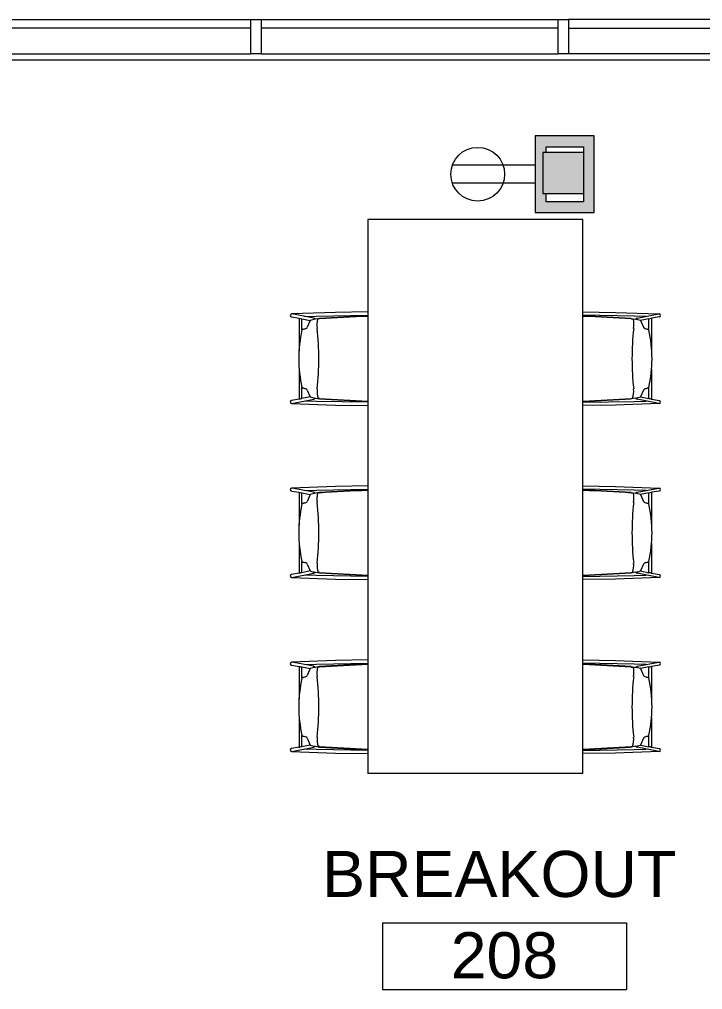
# Model space of a CAD drawing. Header units: inches. Extents: x 1 to 4284, y -575 to 745.
# Drawn here: x 2504.1 to 2637.4, y 495.5 to 685 of the extents above; entities that cross this region are included whole.
import ezdxf

# ---------------------------------------------------------------- set-up
doc = ezdxf.new("R2010")
doc.units = ezdxf.units.IN
doc.header["$MEASUREMENT"] = 0
for name, color, linetype, lineweight in [('8603 Westwood - 2nd Floor - suite 200 230_dwg', 8, 'Continuous', 9), ('A-ANNO-NOTE', 131, 'Continuous', 20), ('A-AREA-IDEN', 2, 'Continuous', 20), ('A-GLAZ-EXST', 7, 'Continuous', 9), ('A-GLAZ-SILL-EXST', 7, 'Continuous', 9), ('A-WALL-PATT', 111, 'Continuous', 13), ('I-FURN', 30, 'Continuous', 9), ('I-WALL', 2, 'Continuous', 13), ('Q-CASE', 31, 'Continuous', 9), ('S-COLS', 52, 'Continuous', 13)]:
    doc.layers.add(name, color=color, linetype=linetype, lineweight=lineweight)
doc.styles.add('Arial', font='arial.ttf', dxfattribs={"height": 9})

# ---------------------------------------------------------------- blocks, each defined once
blk = doc.blocks.new('8603 Westwood - 2nd Floor - suite 200 230_dwg-2280265-New Construction - Tel_Data_Elec Plan')
at = {"layer": 'A-GLAZ-EXST'}
for p, q in [((1060.63, 1258.26), (1002.63, 1258.26)), ((1120.63, 1258.26), (1062.63, 1258.26)), ((1122.63, 1258.26), (1180.63, 1258.26))]:
    blk.add_line(p, q, dxfattribs=at)
at = {"layer": 'A-GLAZ-EXST', "flags": 128}
for points in [[(1060.63, 1253.26), (1060.63, 1260), (1062.63, 1260), (1062.63, 1253.26)], [(1120.63, 1253.26), (1120.63, 1260), (1122.63, 1260), (1122.63, 1253.26)]]:
    blk.add_lwpolyline(points, close=True, dxfattribs=at)
at = {"layer": 'A-GLAZ-SILL-EXST'}
for p, q in [((1002.63, 1260), (1060.63, 1260)), ((1062.63, 1260), (1120.63, 1260)), ((1180.63, 1260), (1122.63, 1260)), ((1002.63, 1253.26), (1060.63, 1253.26)), ((1062.63, 1253.26), (1120.63, 1253.26)), ((1179.13, 1253.26), (1122.63, 1253.26)), ((1179.13, 1252), (563.13, 1252))]:
    blk.add_line(p, q, dxfattribs=at)
blk = doc.blocks.new('Concrete-Square-Column - 8 x 8-2324995-New Construction - Tel_Data_Elec Plan')
at = {"layer": 'S-COLS', "lineweight": 9}
blk.add_hatch(color=55, dxfattribs=at).paths.add_polyline_path([(-0.29, -4), (4, -4), (4, 4), (-4, 4), (-4, -4), (-2.9, -4)], flags=0)
at = {"layer": 'S-COLS', "color": 250, "lineweight": 20}
for p, q in [((4, 4), (-4, 4)), ((-4, 4), (-4, -4)), ((4, -4), (4, 4)), ((-4, -4), (4, -4))]:
    blk.add_line(p, q, dxfattribs=at)
blk = doc.blocks.new('Counter Top _No Backsplash_ - Standard Counter Top-2504998-New Construction - Tel_Data_Elec Plan')
at = {"layer": 'Q-CASE', "lineweight": 13}
for p, q in [((-47.26, 0), (-47.26, -42)), ((60.99, 0), (-47.26, 0)), ((60.99, 0), (60.99, -42)), ((-47.26, -42), (60.99, -42))]:
    blk.add_line(p, q, dxfattribs=at)
blk = doc.blocks.new('Seating - Stool - Bar Height - Steelcase Coalesse - Montara650 - Fully Upholstered-1846701-New Construction - Tel_Data_Elec Plan')
at = {"layer": 'I-FURN'}
for p, q in [((-8.74, 20.49), (-9.04, 11.96)), ((-8.74, 20.46), (-7.91, 16.19)), ((-7.9, 19.02), (-8.16, 20.53)), ((-2.06, 19.02), (-7.98, 19.02)), ((7.95, 19.02), (1.57, 19.02)), ((8.16, 20.53), (7.9, 19.02)), ((7.91, 16.19), (8.74, 20.46)), ((9.04, 11.96), (8.74, 20.49)), ((-8.34, 15.61), (-8.26, 17.98)), ((-7.8, 18.48), (-5.63, 18.48)), ((-7.46, 16.86), (-7.8, 18.48)), ((-6.14, 17.44), (-7.46, 16.86)), ((5.63, 18.48), (7.8, 18.48)), ((7.46, 16.86), (6.14, 17.44)), ((7.8, 18.48), (7.46, 16.86)), ((8.26, 17.98), (8.34, 15.61)), ((-8.51, 5.62), (-8.34, 15.61)), ((-7.71, 15.86), (-7.85, 15.03)), ((-7.77, 15.06), (-7.73, 15.31)), ((7.85, 15.03), (7.71, 15.86)), ((7.77, 15.06), (7.74, 15.46)), ((8.34, 15.61), (8.51, 5.62)), ((-9.04, 11.96), (-9.15, 5.62)), ((9.15, 5.62), (9.04, 11.96))]:
    blk.add_line(p, q, dxfattribs=at)
for centre, radius, start, end in [((-8.45, 20.48), 0.289, 10.0097, 178), ((-8.58, 18.53), 0.776, 356.5344, 39.4992), ((0, -6.64), 25.74, 77.3725, 102.6275), ((8.86, 18.49), 1.06, 149.7756, 180.4738), ((8.45, 20.48), 0.289, 2, 169.9903), ((-6.27, 17.81), 0.388, 289.7995, 346.241), ((-12.54, 19.66), 6.92, 343.7086, 348.7734), ((-5.55, 18.3), 0.198, 113.3773, 176.6227), ((5.55, 18.3), 0.198, 3.3773, 66.6227), ((12.54, 19.66), 6.92, 191.2266, 196.2914), ((6.27, 17.81), 0.388, 193.759, 250.2005), ((-7.37, 16.3), 0.546, 191, 232.3956), ((-6.37, 11.43), 4.11, 83.6298, 109.3389), ((-0.7, 14.62), 7.12, 161.7344, 169.9649), ((0, 68.46), 53.27, 263.6298, 276.3702), ((6.63, 9.09), 6.46, 80.1017, 96.3702), ((0.7, 14.62), 7.12, 10.0351, 18.2656), ((7.37, 16.3), 0.546, 307.6044, 349), ((863.96, -36.99), 873.36, 176.58523, 177.20367), ((863.96, -36.99), 873.28, 176.58341, 177.20342), ((-863.96, -36.99), 873.28, 2.79658, 3.41659), ((-863.96, -36.99), 873.36, 2.79633, 3.41477)]:
    blk.add_arc(centre, radius, start, end, dxfattribs=at)
blk = doc.blocks.new('Seating - Stool - Bar Height - Steelcase Coalesse - Montara650 - Fully Upholstered-2295416-New Construction - Tel_Data_Elec Plan')
at = {"layer": 'I-FURN'}
for p, q in [((-9.04, -11.96), (-9.15, -5.62)), ((-8.51, -5.62), (-8.34, -15.61)), ((8.34, -15.61), (8.51, -5.62)), ((9.15, -5.62), (9.04, -11.96)), ((-8.74, -20.49), (-9.04, -11.96)), ((9.04, -11.96), (8.74, -20.49)), ((-7.71, -15.86), (-7.85, -15.03)), ((-7.77, -15.06), (-7.73, -15.31)), ((7.85, -15.03), (7.71, -15.86)), ((7.77, -15.06), (7.74, -15.46)), ((-8.74, -20.46), (-7.91, -16.19)), ((-8.34, -15.61), (-8.26, -17.98)), ((-7.46, -16.86), (-7.8, -18.48)), ((-6.14, -17.44), (-7.46, -16.86)), ((7.46, -16.86), (6.14, -17.44)), ((7.8, -18.48), (7.46, -16.86)), ((7.91, -16.19), (8.74, -20.46)), ((8.26, -17.98), (8.34, -15.61)), ((-7.8, -18.48), (-5.63, -18.48)), ((5.63, -18.48), (7.8, -18.48)), ((-7.9, -19.02), (-8.16, -20.53)), ((-2.06, -19.02), (-7.98, -19.02)), ((7.95, -19.02), (1.57, -19.02)), ((8.16, -20.53), (7.9, -19.02))]:
    blk.add_line(p, q, dxfattribs=at)
for centre, radius, start, end in [((863.96, 36.99), 873.36, 182.79633, 183.41477), ((863.96, 36.99), 873.28, 182.79658, 183.41659), ((-863.96, 36.99), 873.28, 356.58341, 357.20342), ((-863.96, 36.99), 873.36, 356.58523, 357.20367), ((-7.37, -16.3), 0.546, 127.6044, 169), ((-6.37, -11.43), 4.11, 250.6611, 276.3702), ((-0.7, -14.62), 7.12, 190.0351, 198.2656), ((0, -68.46), 53.27, 83.6298, 96.3702), ((6.63, -9.09), 6.46, 263.6298, 279.8983), ((0.7, -14.62), 7.12, 341.7344, 349.9649), ((7.37, -16.3), 0.546, 11, 52.3956), ((-8.58, -18.53), 0.776, 320.5008, 3.4656), ((-6.27, -17.81), 0.388, 13.759, 70.2005), ((-12.54, -19.66), 6.92, 11.2266, 16.2914), ((-5.55, -18.3), 0.198, 183.3773, 246.6227), ((0, 6.64), 25.74, 257.3725, 282.6275), ((5.55, -18.3), 0.198, 293.3773, 356.6227), ((12.54, -19.66), 6.92, 163.7086, 168.7734), ((6.27, -17.81), 0.388, 109.7995, 166.241), ((8.86, -18.49), 1.06, 179.5262, 210.2244), ((-8.45, -20.48), 0.289, 182, 349.9903), ((8.45, -20.48), 0.289, 190.0097, 358)]:
    blk.add_arc(centre, radius, start, end, dxfattribs=at)
blk = doc.blocks.new('FORM Room Tag - Name _ Number-2260771-New Construction - Tel_Data_Elec Plan')
at = {"layer": 'A-AREA-IDEN'}
for p, q in [((-0.2444, -0.0231), (-0.2444, -0.1589)), ((-0.2444, -0.0231), (0.2515, -0.0231)), ((0.2515, -0.0231), (0.2515, -0.1589)), ((-0.2444, -0.1589), (0.2515, -0.1589))]:
    blk.add_line(p, q, dxfattribs=at)

msp = doc.modelspace()

# ---------------------------------------------------------------- hatches: boundary and pattern name
at = {"layer": 'A-WALL-PATT'}
for points in [[(2604.77, 660.17), (2616.27, 660.17), (2616.27, 662.3), (2604.77, 662.3)], [(2606.25, 649.42), (2606.9, 649.42), (2606.9, 651.04), (2606.25, 651.04), (2606.25, 659.04), (2606.9, 659.04), (2606.9, 660.17), (2604.77, 660.17), (2604.77, 649.42)], [(2616.27, 647.3), (2616.27, 660.17), (2614.15, 660.17), (2614.15, 659.04), (2614.25, 659.04), (2614.25, 651.04), (2614.15, 651.04), (2614.15, 647.3), (2614.25, 647.3)], [(2606.9, 647.3), (2614.15, 647.3), (2614.15, 649.42), (2604.77, 649.42), (2604.77, 647.3), (2606.25, 647.3)]]:
    msp.add_hatch(color=8, dxfattribs=at).paths.add_polyline_path(points, flags=0)

# ---------------------------------------------------------------- linework, layer by layer
at = {"layer": 'A-ANNO-NOTE'}
for p, q in [((2604.77, 656.53), (2588.57, 656.53)), ((2604.77, 653.05), (2588.57, 653.05))]:
    msp.add_line(p, q, dxfattribs=at)
msp.add_circle((2593.52, 654.79), 5.25, dxfattribs=at)
at = {"layer": 'I-WALL', "color": 250, "lineweight": 20}
for p, q in [((2616.27, 662.3), (2604.77, 662.3)), ((2604.77, 662.3), (2604.77, 647.3)), ((2616.27, 647.3), (2616.27, 662.3)), ((2606.9, 660.17), (2614.15, 660.17)), ((2606.9, 659.04), (2606.9, 660.17)), ((2614.15, 660.17), (2614.15, 659.04)), ((2606.9, 649.42), (2606.9, 651.04)), ((2614.15, 651.04), (2614.15, 649.42)), ((2614.15, 649.42), (2606.9, 649.42)), ((2604.77, 647.3), (2616.27, 647.3))]:
    msp.add_line(p, q, dxfattribs=at)

# ---------------------------------------------------------------- block references
at = {"layer": '8603 Westwood - 2nd Floor - suite 200 230_dwg', "color": 7}
msp.add_blockref('8603 Westwood - 2nd Floor - suite 200 230_dwg-2280265-New Construction - Tel_Data_Elec Plan', (1488.62, -574.96), dxfattribs=at)
at = {"layer": 'A-AREA-IDEN', "xscale": 95.99999999999994, "yscale": 95.99999999999994, "zscale": 95.99999999999994}
msp.add_blockref('FORM Room Tag - Name _ Number-2260771-New Construction - Tel_Data_Elec Plan', (2598.4, 510.76), dxfattribs=at)
at = {"layer": 'I-FURN'}
for name, p, rotation in [('Seating - Stool - Bar Height - Steelcase Coalesse - Montara650 - Fully Upholstered-1846701-New Construction - Tel_Data_Elec Plan', (2577.69, 618.75), 89.9999999999999), ('Seating - Stool - Bar Height - Steelcase Coalesse - Montara650 - Fully Upholstered-2295416-New Construction - Tel_Data_Elec Plan', (2608.45, 618.75), 90.00000000000011), ('Seating - Stool - Bar Height - Steelcase Coalesse - Montara650 - Fully Upholstered-1846701-New Construction - Tel_Data_Elec Plan', (2577.69, 584.75), 89.9999999999999), ('Seating - Stool - Bar Height - Steelcase Coalesse - Montara650 - Fully Upholstered-2295416-New Construction - Tel_Data_Elec Plan', (2608.45, 584.75), 90.00000000000011), ('Seating - Stool - Bar Height - Steelcase Coalesse - Montara650 - Fully Upholstered-1846701-New Construction - Tel_Data_Elec Plan', (2577.69, 550.75), 89.9999999999999), ('Seating - Stool - Bar Height - Steelcase Coalesse - Montara650 - Fully Upholstered-2295416-New Construction - Tel_Data_Elec Plan', (2608.45, 550.75), 90.00000000000011)]:
    msp.add_blockref(name, p, dxfattribs=dict(at, rotation=rotation))
at = {"layer": 'Q-CASE', "lineweight": 13, "rotation": 269.9999999999998}
msp.add_blockref('Counter Top _No Backsplash_ - Standard Counter Top-2504998-New Construction - Tel_Data_Elec Plan', (2614.07, 598.71), dxfattribs=at)
at = {"layer": 'S-COLS', "lineweight": 9}
msp.add_blockref('Concrete-Square-Column - 8 x 8-2324995-New Construction - Tel_Data_Elec Plan', (2610.25, 655.04), dxfattribs=at)

# ---------------------------------------------------------------- texts
at = {"layer": 'A-AREA-IDEN', "lineweight": 9, "char_height": 9, "attachment_point": 1, "style": 'Arial'}
for s, insert, width in [('BREAKOUT', (2563.15, 522.6), 85.143), ('208', (2588.25, 506.72), 25.452)]:
    msp.add_mtext(s, dxfattribs=dict(at, insert=insert, width=width))

doc.saveas('drawing.dxf')
